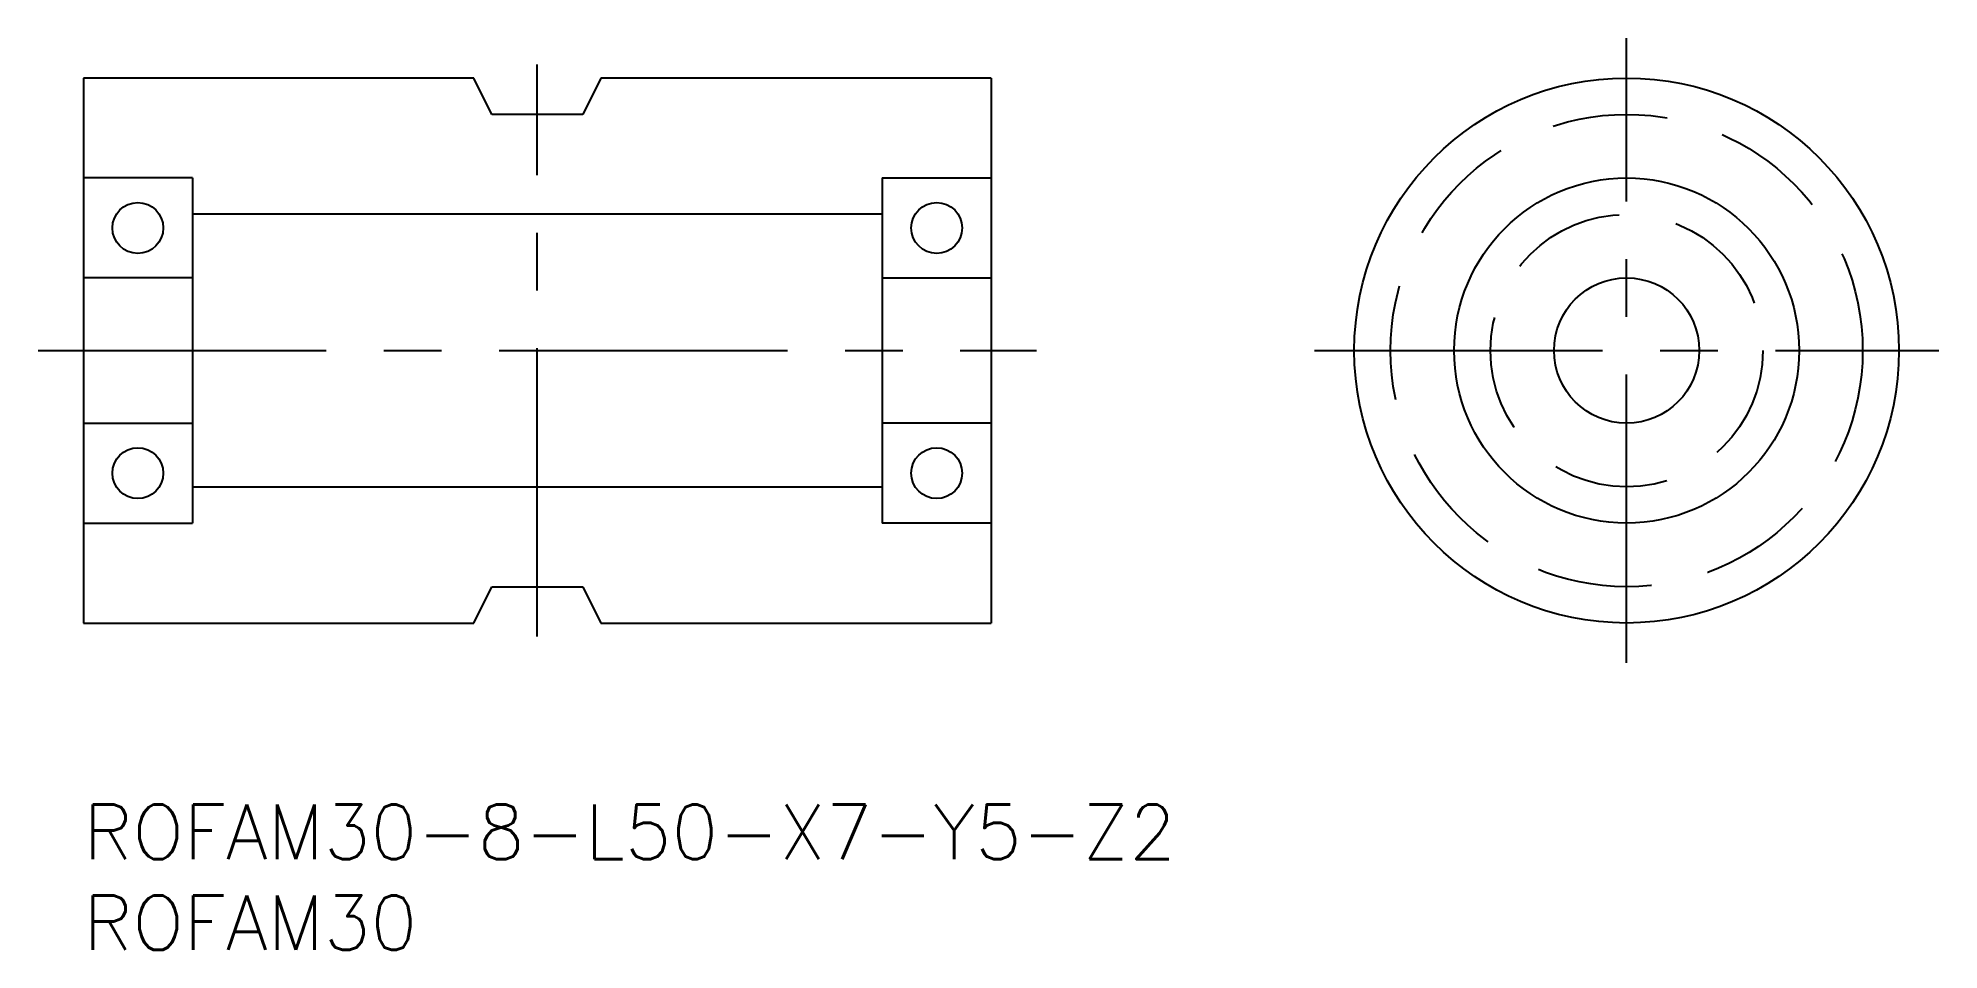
# Model space of a CAD drawing. Extents: x -2 to 102, y -8 to 42.
import ezdxf

# ---------------------------------------------------------------- set-up
doc = ezdxf.new("R2010")
doc.units = 0
doc.header["$LTSCALE"] = 0.5
doc.linetypes.add('CENTER', pattern=[50.8, 31.75, -6.35, 6.35, -6.35])
doc.linetypes.add('DASHED', pattern=[19.05, 12.7, -6.35])
for name, color, linetype in [('MSM_CENTER', 1, 'CENTER'), ('MSM_CONTINUOUS', 7, 'CONTINUOUS'), ('MSM_DASHED', 4, 'DASHED'), ('MSM_PART_NUMBER', 7, 'CONTINUOUS')]:
    doc.layers.add(name, color=color, linetype=linetype)
doc.styles.get("Standard").update_dxf_attribs({"font": 'txt.shx', "height": 3, "bigfont": 'bigfont.shx'})

msp = doc.modelspace()

# ---------------------------------------------------------------- linework, layer by layer
at = {"layer": 'MSM_CENTER'}
for p, q in [((85, 7.8), (85, 42.2)), ((25, 9.25), (25, 40.75)), ((-2.5, 25), (52.5, 25)), ((67.8, 25), (102.2, 25))]:
    msp.add_line(p, q, dxfattribs=at)
at = {"layer": 'MSM_CONTINUOUS'}
for p, q in [((21.5, 40), (0, 40)), ((0, 40), (0, 10)), ((22.5, 38), (21.5, 40)), ((28.5, 40), (27.5, 38)), ((50, 40), (28.5, 40)), ((50, 40), (50, 10)), ((27.5, 38), (22.5, 38)), ((6, 34.5), (0, 34.5)), ((6, 34.5), (6, 15.5)), ((44, 34.5), (50, 34.5)), ((44, 34.5), (44, 15.5)), ((44, 32.5), (6, 32.5)), ((6, 29), (0, 29)), ((44, 29), (50, 29)), ((0, 21), (6, 21)), ((50, 21), (44, 21)), ((6, 17.5), (44, 17.5)), ((0, 15.5), (6, 15.5)), ((50, 15.5), (44, 15.5)), ((21.5, 10), (22.5, 12)), ((22.5, 12), (27.5, 12)), ((27.5, 12), (28.5, 10)), ((0, 10), (21.5, 10)), ((28.5, 10), (50, 10))]:
    msp.add_line(p, q, dxfattribs=at)
for centre, radius in [((85, 25), 15), ((85, 25), 9.5), ((3, 31.75), 1.4), ((47, 31.75), 1.4), ((85, 25), 4), ((3, 18.25), 1.4), ((47, 18.25), 1.4)]:
    msp.add_circle(centre, radius, dxfattribs=at)
at = {"layer": 'MSM_DASHED'}
for radius in [13, 7.5]:
    msp.add_circle((85, 25), radius, dxfattribs=at)

# ---------------------------------------------------------------- texts
at = {"layer": 'MSM_PART_NUMBER'}
for s, p in [('ROFAM30-8-L50-X7-Y5-Z2', (0, -3)), ('ROFAM30', (0, -8))]:
    msp.add_text(s, height=3, dxfattribs=at).set_placement(p)

doc.saveas('drawing.dxf')
